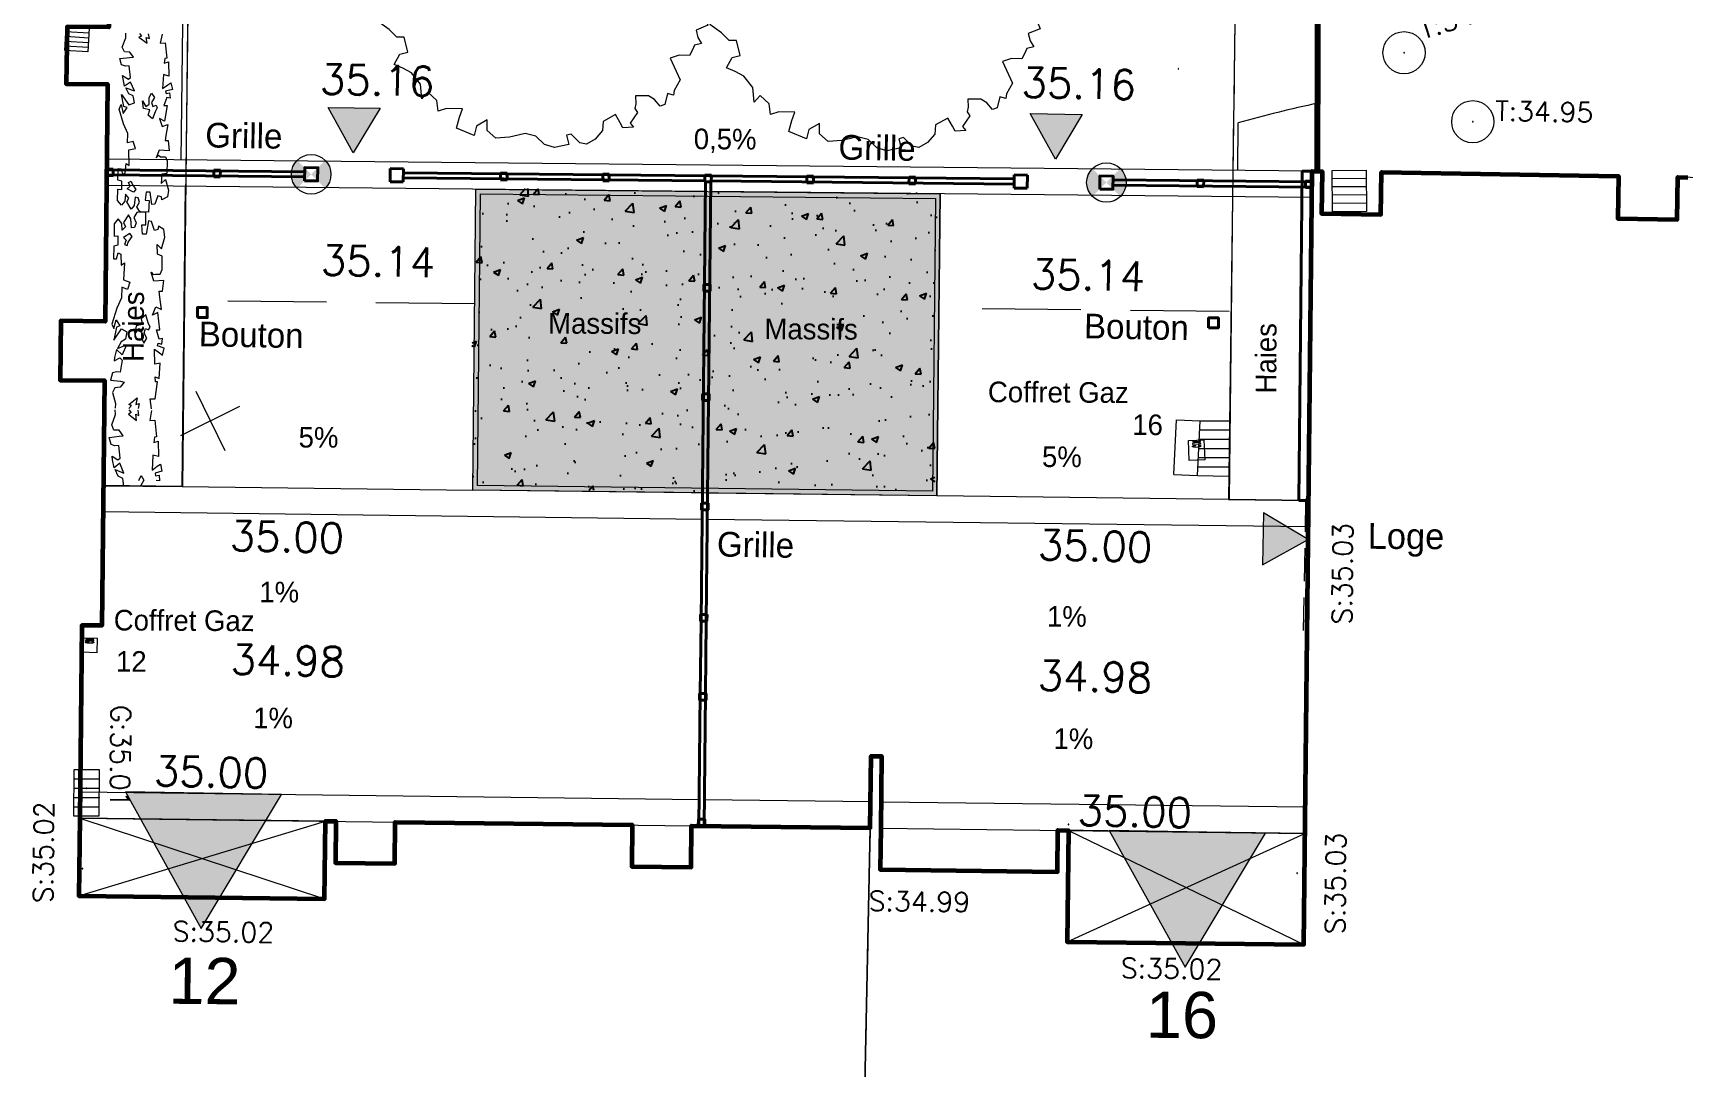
# Model space of a CAD drawing. Extents: x 996 to 1166918, y 537 to 295728.
# Drawn here: x 1112.64 to 1137.7, y 684.42 to 700.14 of the extents above; entities that cross this region are included whole.
import ezdxf

# ---------------------------------------------------------------- set-up
doc = ezdxf.new("R2010")
doc.units = 0
doc.header["$MEASUREMENT"] = 0
for name, pattern in [('55255', [0.8, 0.3, -0.1, 0.1, -0.1, 0.2]), ('CACHEx2', [0.75, 0.5, -0.25]), ('CONTINU', [0]), ('DGN2', [0.75, 0.5, -0.25]), ('DGN3', [1.25, 1, -0.25])]:
    doc.linetypes.add(name, pattern=pattern)
doc.layers.get('0').update_dxf_attribs({"linetype": 'CONTINUOUS', "lineweight": 0})
doc.layers.add('Bardages bois', color=7, linetype='CONTINUOUS', lineweight=40, true_color=0xa35200)
doc.layers.add('Clôtures', color=7, linetype='CONTINUOUS', lineweight=120, true_color=0x04c83f)
doc.layers.add('BATIMENT', color=7, linetype='CONTINU')
doc.layers.add('TEXTE', color=7, linetype='CONTINUOUS')
for name, color, linetype, lineweight in [('CF-TOPO-ALTITUDE-SEUIL', 7, 'CONTINUOUS', 0), ('CF-TOPO-ALTITUDE-VOIRIE', 7, 'CONTINUOUS', 0), ('CF-TOPO-ASS-EP', 4, 'CONTINUOUS', 0), ('CF-TOPO-ASS-EP-ALT', 4, 'CONTINUOUS', 0), ('CF-TOPO-AUTRE-RES', 12, 'CONTINUOUS', 0), ('CF-TOPO-BATI', 7, 'CONTINUOUS', 0), ('CF-TOPO-CARROYAGE', 7, 'CONTINUOUS', 0), ('CF-TOPO-GDF', 34, 'CONTINUOUS', 0), ('CF-TOPO-NATURE-MATERIAUX', 7, 'CONTINUOUS', 0), ('CF-TOPO-TAMPON', 6, 'CONTINUOUS', 0), ('CF-TOPO-TAMPON-ALT', 6, 'CONTINUOUS', 0), ('CF-TOPO-VEGETATION', 94, 'CONTINUOUS', 0), ('CF-TOPO-VOIRIE', 7, 'CONTINUOUS', 0), ('DIVERS', 7, 'CONTINU', 5), ('Elec projet', 7, 'CONTINU', 5), ('Niveaux projet', 7, 'CONTINU', 5), ('Texte projet', 7, 'CONTINU', 5)]:
    doc.layers.add(name, color=color, linetype=linetype, lineweight=lineweight)
doc.layers.add('Massifs Rosiers', color=7, linetype='CONTINUOUS', true_color=0xffe9e0)
doc.styles.add('LEROY', font='j_leroy')
doc.styles.add('SIMPLEX', font='simplex.shx')
doc.styles.get("Standard").update_dxf_attribs({"font": 'arial.ttf'})
doc.linetypes.add('LIMITE2', pattern='A,0.25,-0.1,[132,ltypeshp.shx,S=0.1,R=0,X=-0.1,Y=0],-0.1,1', length=1.45)

# ---------------------------------------------------------------- blocks, each defined once
blk = doc.blocks.new('A$C1C964902')
at = {"layer": 'DIVERS', "ltscale": 0.05}
for p, q in [((-0.592, 2.339), (-0.622, 2.634)), ((-0.622, 2.634), (-0.393, 2.469)), ((-0.393, 2.469), (-0.344, 2.572)), ((-0.344, 2.572), (-0.279, 2.484)), ((-0.279, 2.484), (-0.212, 2.546)), ((-0.212, 2.546), (-0.125, 2.497)), ((0.259, 2.487), (0.368, 2.55)), ((0.368, 2.55), (0.468, 2.456)), ((0.772, 2.378), (0.869, 2.511)), ((0.869, 2.511), (0.881, 2.34)), ((-1.278, 2.012), (-1.37, 2.445)), ((-1.37, 2.445), (-0.974, 2.392)), ((-0.974, 2.392), (-0.825, 2.155)), ((-0.627, 2.208), (-0.592, 2.339)), ((-0.125, 2.497), (-0.054, 2.362)), ((-0.054, 2.362), (0.038, 2.414)), ((0.038, 2.414), (0.166, 2.414)), ((0.166, 2.414), (0.259, 2.487)), ((0.468, 2.456), (0.468, 2.456)), ((0.468, 2.456), (0.638, 2.417)), ((0.638, 2.417), (0.663, 2.269)), ((0.663, 2.269), (0.772, 2.378)), ((0.663, 2.269), (0.663, 2.269)), ((0.881, 2.34), (0.89, 2.196)), ((0.89, 2.196), (1.071, 2.259)), ((1.071, 2.259), (1.15, 2.287)), ((1.15, 2.287), (1.247, 2.274)), ((1.247, 2.274), (1.347, 2.106)), ((-1.379, 1.771), (-1.278, 2.012)), ((-1.278, 2.012), (-1.278, 2.012)), ((-0.825, 2.155), (-0.627, 2.208)), ((1.347, 2.106), (1.269, 2.054)), ((1.269, 2.054), (1.493, 2.005)), ((1.493, 2.005), (1.504, 1.899)), ((-1.734, 1.801), (-1.713, 1.907)), ((-1.656, 1.569), (-1.734, 1.801)), ((-1.713, 1.907), (-1.48, 1.842)), ((-1.48, 1.842), (-1.379, 1.771)), ((1.504, 1.899), (1.583, 1.825)), ((1.583, 1.825), (1.733, 1.917)), ((1.733, 1.917), (1.847, 1.86)), ((1.847, 1.86), (1.87, 1.659)), ((-2.04, 1.446), (-2.047, 1.621)), ((-2.047, 1.621), (-1.841, 1.582)), ((-1.841, 1.582), (-1.656, 1.569)), ((1.87, 1.659), (1.913, 1.609)), ((1.913, 1.609), (1.974, 1.534)), ((1.974, 1.534), (2.071, 1.513)), ((2.071, 1.513), (2.019, 1.475)), ((-2.335, 1.172), (-2.236, 1.274)), ((-2.236, 1.274), (-2.133, 1.304)), ((-2.133, 1.304), (-2.04, 1.446)), ((2.019, 1.475), (1.983, 1.39)), ((1.983, 1.39), (2.123, 1.321)), ((2.123, 1.321), (2.247, 1.35)), ((2.247, 1.35), (2.365, 1.263)), ((2.365, 1.263), (2.383, 1.109)), ((-2.416, 1.125), (-2.335, 1.172)), ((-2.313, 0.948), (-2.416, 1.125)), ((2.383, 1.109), (2.159, 1.043)), ((2.159, 1.043), (2.197, 0.913)), ((-2.341, 0.712), (-2.313, 0.948)), ((2.197, 0.913), (2.198, 0.837)), ((2.198, 0.837), (2.445, 0.828)), ((2.488, 0.797), (2.405, 0.682)), ((2.445, 0.828), (2.488, 0.797)), ((-2.526, 0.579), (-2.341, 0.658)), ((-2.39, 0.482), (-2.526, 0.579)), ((-2.341, 0.658), (-2.341, 0.712)), ((2.405, 0.682), (2.74, 0.425)), ((-2.605, 0.223), (-2.346, 0.302)), ((-2.346, 0.302), (-2.39, 0.482)), ((2.564, 0.258), (2.318, 0.201)), ((2.74, 0.425), (2.564, 0.258)), ((-2.499, 0.07), (-2.605, 0.223)), ((-2.407, -0.027), (-2.499, 0.07)), ((2.318, 0.201), (2.287, 0.087)), ((2.287, 0.087), (2.406, -0.093)), ((-2.596, -0.284), (-2.493, -0.181)), ((-2.493, -0.181), (-2.407, -0.027)), ((2.406, -0.093), (2.492, -0.202)), ((2.492, -0.202), (2.626, -0.379)), ((-2.376, -0.473), (-2.596, -0.284)), ((-2.436, -0.563), (-2.376, -0.473)), ((2.626, -0.379), (2.379, -0.515)), ((-2.544, -0.679), (-2.436, -0.563)), ((-2.366, -0.808), (-2.544, -0.679)), ((2.472, -0.743), (2.292, -0.818)), ((2.379, -0.515), (2.379, -0.572)), ((2.379, -0.572), (2.422, -0.618)), ((2.422, -0.618), (2.472, -0.743)), ((-2.249, -0.924), (-2.366, -0.808)), ((-2.138, -0.924), (-2.249, -0.924)), ((-2.081, -1.151), (-2.138, -0.924)), ((2.292, -0.818), (2.292, -0.818)), ((2.292, -0.818), (2.321, -0.928)), ((2.321, -0.928), (2.375, -1.02)), ((-2.288, -1.336), (-2.203, -1.182)), ((-2.203, -1.182), (-2.081, -1.151)), ((2.037, -1.195), (1.901, -1.239)), ((1.901, -1.239), (2.05, -1.572)), ((2.191, -1.203), (2.037, -1.195)), ((2.238, -1.114), (2.191, -1.203)), ((2.271, -1.045), (2.238, -1.114)), ((2.375, -1.02), (2.271, -1.045)), ((-2.156, -1.393), (-2.288, -1.336)), ((-2.027, -1.463), (-2.156, -1.393)), ((-1.89, -1.637), (-2.027, -1.463)), ((-1.872, -1.857), (-1.89, -1.637)), ((-1.89, -1.637), (-1.89, -1.637)), ((1.962, -1.731), (1.949, -1.801)), ((2.05, -1.572), (1.962, -1.731)), ((-1.779, -1.757), (-1.872, -1.857)), ((-1.641, -1.886), (-1.779, -1.757)), ((-1.623, -2.044), (-1.641, -1.886)), ((-1.641, -1.886), (-1.641, -1.886)), ((-1.494, -2.004), (-1.623, -2.044)), ((-1.254, -2.009), (-1.494, -2.004)), ((1.378, -1.933), (1.365, -2.007)), ((1.571, -1.814), (1.373, -1.814)), ((1.373, -1.814), (1.378, -1.933)), ((1.66, -1.87), (1.571, -1.814)), ((1.747, -1.968), (1.66, -1.87)), ((1.817, -1.946), (1.747, -1.968)), ((1.857, -1.779), (1.817, -1.946)), ((1.949, -1.801), (1.857, -1.779)), ((-1.342, -2.303), (-1.3, -2.136)), ((-1.3, -2.136), (-1.254, -2.009)), ((-0.876, -2.18), (-1.038, -2.274)), ((-0.878, -2.341), (-0.876, -2.18)), ((0.884, -2.204), (0.873, -2.342)), ((1.07, -2.099), (0.884, -2.204)), ((1.141, -2.225), (1.07, -2.099)), ((1.18, -2.301), (1.141, -2.225)), ((1.406, -2.067), (1.294, -2.227)), ((1.294, -2.227), (1.343, -2.288)), ((1.365, -2.007), (1.406, -2.067)), ((-1.074, -2.417), (-1.342, -2.303)), ((-1.038, -2.274), (-1.074, -2.417)), ((-0.747, -2.457), (-0.878, -2.341)), ((-0.539, -2.441), (-0.747, -2.457)), ((-0.747, -2.457), (-0.747, -2.457)), ((-0.409, -2.409), (-0.539, -2.441)), ((-0.303, -2.387), (-0.409, -2.409)), ((-0.141, -2.426), (-0.303, -2.387)), ((-0.009, -2.553), (-0.141, -2.426)), ((0.396, -2.395), (0.325, -2.413)), ((0.325, -2.413), (0.36, -2.551)), ((0.528, -2.527), (0.396, -2.395)), ((0.76, -2.47), (0.629, -2.545)), ((0.873, -2.342), (0.76, -2.47)), ((1.343, -2.288), (1.18, -2.301)), ((0.145, -2.597), (-0.009, -2.553)), ((0.36, -2.551), (0.145, -2.597)), ((0.629, -2.545), (0.528, -2.527))]:
    blk.add_line(p, q, dxfattribs=at)
blk.add_circle((0, 0), 0.25, dxfattribs=at)
blk = doc.blocks.new('cf203avaloir-rectangle')
for p, q in [((0.4, 1), (0.4, 0)), ((0.6, 1), (0.6, 0))]:
    blk.add_line(p, q)
at = {"flags": 128}
for points in [[(0, 0), (1, 0), (1, 1), (0, 1), (0, 0)], [(0.2, 1), (0.2, 0)], [(0.8, 1), (0.8, 0)]]:
    blk.add_lwpolyline(points, dxfattribs=at)
blk.add_point((0.6, 0))
blk = doc.blocks.new('cf353coffret-gaz')
at = {"linetype": 'Continuous'}
for p, q in [((1, 0.24), (0, 0.24)), ((0, 0.24), (0, 0)), ((1, 0), (0, 0)), ((1, 0), (1, 0.24))]:
    blk.add_line(p, q, dxfattribs=at)
at = {"linetype": 'Continuous', "style": 'SIMPLEX'}
blk.add_text('GDF', height=0.125, rotation=180, dxfattribs=at).set_placement((0.375, 0.18))
blk = doc.blocks.new('cf208tampon-rond')
at = {"color": 0, "linetype": 'ByBlock', "lineweight": -2}
blk.add_circle((0, 0), 0.32, dxfattribs=at)
blk = doc.blocks.new('CROIX')
at = {"linetype": 'CONTINU'}
for p, q in [((0, 0.5), (0, -0.5)), ((-0.5, 0), (0.5, 0))]:
    blk.add_line(p, q, dxfattribs=at)
blk = doc.blocks.new('cf283grille-ventilation')
for p, q in [((0.4, 1), (0.4, 0)), ((0.6, 1), (0.6, 0))]:
    blk.add_line(p, q)
at = {"flags": 128}
for points in [[(0, 0), (1, 0), (1, 1), (0, 1), (0, 0)], [(0.2, 1), (0.2, 0)], [(0.8, 1), (0.8, 0)]]:
    blk.add_lwpolyline(points, dxfattribs=at)
blk.add_point((0.6, 0))

msp = doc.modelspace()

# ---------------------------------------------------------------- hatches: boundary and pattern name
at = {"layer": 'DIVERS', "ltscale": 0.05}
for points in [[(1117.904, 698.995), (1117.114, 699.008), (1117.497, 698.317)], [(1128.563, 698.899), (1127.773, 698.912), (1128.157, 698.221)], [(1131.992, 692.446), (1131.314, 692.853), (1131.301, 692.062)], [(1115.19, 686.541), (1116.409, 688.575), (1114.038, 688.614)], [(1130.123, 685.955), (1131.342, 687.989), (1128.972, 688.028)]]:
    msp.add_hatch(color=256, dxfattribs=at).paths.add_polyline_path(points)
at = {"layer": 'Elec projet', "ltscale": 0.05}
h = msp.add_hatch(color=256, dxfattribs=at)
h.paths.add_polyline_path([(1116.558, 697.991, 0.198912), (1116.646, 697.779), (1116.858, 697.991), (1116.646, 698.203, 0.198912)])
h.paths.add_polyline_path([(1117.07, 697.779, 0.198912), (1117.158, 697.991, 0.198912), (1117.07, 698.203), (1116.858, 697.991)])
h = msp.add_hatch(color=256, dxfattribs=at)
h.paths.add_polyline_path([(1128.629, 697.866, 0.198912), (1128.717, 697.654), (1128.929, 697.866), (1128.717, 698.078, 0.198912)])
h.paths.add_polyline_path([(1129.141, 697.654, 0.198912), (1129.229, 697.866, 0.198912), (1129.141, 698.078), (1128.929, 697.866)])
at = {"layer": 'Massifs Rosiers', "ltscale": 0.05}
h = msp.add_hatch(dxfattribs=at)
h.set_pattern_fill('AR-CONC', color=1, scale=0.15, style=0)
h.set_pattern_definition([(50, (1075.5576, 647.2045), (1.07589, -0.094128), [0.1125, -1.2375]), (355, (1075.5576, 647.2045), (-0.208127, 1.128288), [0.09, -0.99]), (100.4514, (1075.6473, 647.1967), (0.867764, 1.03416), [0.09561, -1.051713]), (46.1842, (1075.5576, 647.5045), (1.600862, -0.248279), [0.16875, -1.85625]), (96.6356, (1075.691, 647.4838), (1.401994, 1.461177), [0.143415, -1.57757]), (351.1842, (1075.5576, 647.5045), (1.401993, 1.461178), [0.135, -1.485]), (21, (1075.7076, 647.4295), (0.895361, -0.603928), [0.1125, -1.2375]), (326, (1075.7076, 647.4295), (0.364973, 1.087725), [0.09, -0.99]), (71.4514, (1075.7822, 647.3792), (1.260334, 0.483796), [0.09561, -1.051713]), (37.5, (1075.5576, 647.20453), (0.0182398, 0.4993408), [0, -0.978, 0, -1.005, 0, -0.99375]), (7.5, (1075.5576, 647.20453), (0.3946043, 0.5916176), [0, -0.573, 0, -0.9555, 0, -0.37875]), (327.5, (1075.2231, 647.20453), (0.8007337, -0.0338323), [0, -0.375, 0, -1.17, 0, -1.5525]), (317.5, (1075.0731, 647.2045), (0.874779, 0.1501575), [0, -0.4875, 0, -0.777, 0, -1.1025])])
h.paths.add_polyline_path([(1119.324, 697.783), (1119.277, 693.214), (1126.322, 693.126), (1126.369, 697.712)])
h = msp.add_hatch(dxfattribs=at)
h.set_pattern_fill('ANSI38', color=256, scale=0.2, style=0)
h.set_pattern_definition([(45, (1108.99465, 682.240702), (-0.01767767, 0.01767767), []), (135, (1108.99465, 682.240702), (-0.053033009, 0.01767767), [0.0625, -0.0375])])
h.paths.add_polyline_path([(1119.359, 697.765), (1119.313, 693.196), (1126.357, 693.108), (1126.404, 697.694)])

# ---------------------------------------------------------------- linework, layer by layer
at = {"layer": 'Bardages bois', "ltscale": 0.05}
for p, q in [((1131.903, 698.039), (1131.848, 693.041)), ((1132.053, 698.037), (1131.903, 698.039)), ((1132.053, 698.037), (1131.998, 693.039)), ((1131.998, 693.039), (1131.848, 693.041))]:
    msp.add_line(p, q, dxfattribs=at)
at = {"layer": 'BATIMENT'}
for points in [[(1113.788, 700.43), (1113.785, 700.224), (1113.155, 700.231), (1113.139, 699.366), (1113.769, 699.359), (1113.73, 695.759), (1113.06, 695.767), (1113.05, 694.867), (1113.72, 694.859), (1113.679, 691.14), (1113.379, 691.143), (1113.347, 688.218)], [(1113.347, 688.218), (1113.332, 687.038), (1117.059, 686.991), (1117.074, 688.171), (1117.234, 688.169), (1117.226, 687.539), (1118.126, 687.528), (1118.134, 688.158), (1121.733, 688.113), (1121.725, 687.483), (1122.625, 687.472), (1122.633, 688.102), (1125.343, 688.068), (1125.357, 689.158), (1125.517, 689.156), (1125.503, 688.066), (1125.495, 687.436), (1128.185, 687.403), (1128.193, 688.033), (1128.353, 688.031), (1128.332, 686.341), (1131.924, 686.296), (1132.053, 698.037), (1132.203, 698.035), (1132.193, 697.395), (1133.093, 697.38), (1133.103, 698.02), (1133.108, 698.023), (1136.703, 697.961), (1136.692, 697.321), (1137.592, 697.306), (1137.603, 697.946), (1137.753, 697.944)]]:
    msp.add_lwpolyline(points, dxfattribs=at)
at = {"layer": 'BATIMENT', "lineweight": 60}
for points in [[(1113.788, 700.43), (1113.788, 700.43), (1113.785, 700.224), (1113.155, 700.231), (1113.139, 699.366), (1113.769, 699.359), (1113.73, 695.759), (1113.06, 695.767), (1113.05, 694.867), (1113.72, 694.859), (1113.679, 691.14), (1113.379, 691.143), (1113.347, 688.218)], [(1113.347, 688.218), (1113.332, 687.038), (1117.059, 686.991), (1117.074, 688.171), (1117.234, 688.169), (1117.226, 687.539), (1118.126, 687.528), (1118.134, 688.158), (1121.733, 688.113), (1121.725, 687.483), (1122.625, 687.472), (1122.633, 688.102), (1125.343, 688.068), (1125.357, 689.158), (1125.517, 689.156), (1125.503, 688.066), (1125.495, 687.436), (1128.185, 687.403), (1128.193, 688.033), (1128.353, 688.031), (1128.332, 686.341), (1131.924, 686.296), (1132.053, 698.037), (1132.203, 698.035), (1132.193, 697.395), (1133.093, 697.38), (1133.103, 698.02), (1133.108, 698.023), (1136.703, 697.961), (1136.692, 697.321), (1137.592, 697.306), (1137.603, 697.946), (1137.753, 697.944)]]:
    msp.add_lwpolyline(points, dxfattribs=at)
at = {"layer": 'CF-TOPO-ALTITUDE-SEUIL', "lineweight": 0, "flags": 128}
for points in [[(1131.996, 692.069, 1), (1131.988, 692.065, 1), (1131.996, 692.069)], [(1113.392, 687.453, 1), (1113.383, 687.449, 1), (1113.392, 687.453)], [(1126.21, 687.435, 1), (1126.201, 687.431, 1), (1126.21, 687.435)], [(1131.827, 687.384, 1), (1131.818, 687.38, 1), (1131.827, 687.384)], [(1115.536, 687.015, 1), (1115.527, 687.01, 1), (1115.536, 687.015)], [(1129.957, 686.323, 1), (1129.949, 686.318, 1), (1129.957, 686.323)]]:
    msp.add_lwpolyline(points, format="xyb", dxfattribs=at)
at = {"layer": 'CF-TOPO-ALTITUDE-SEUIL', "lineweight": 0}
for p in [(1131.992, 692.067), (1113.387, 687.451), (1126.206, 687.433), (1131.823, 687.382), (1115.531, 687.013), (1129.953, 686.32)]:
    msp.add_point(p, dxfattribs=at)
at = {"layer": 'CF-TOPO-ALTITUDE-VOIRIE', "lineweight": 0, "flags": 128}
for points in [[(1130.025, 699.594, 1), (1130.016, 699.59, 1), (1130.025, 699.594)], [(1128.358, 688.123, 1), (1128.349, 688.118, 1), (1128.358, 688.123)]]:
    msp.add_lwpolyline(points, format="xyb", dxfattribs=at)
at = {"layer": 'CF-TOPO-ASS-EP-ALT', "lineweight": 0, "flags": 128}
msp.add_lwpolyline([(1113.453, 688.674, 1), (1113.444, 688.67, 1), (1113.453, 688.674)], format="xyb", dxfattribs=at)
at = {"layer": 'CF-TOPO-ASS-EP-ALT', "lineweight": 0}
msp.add_point((1113.449, 688.672), dxfattribs=at)
at = {"layer": 'CF-TOPO-BATI', "lineweight": 0}
for p, q in [((1129.992, 694.266), (1130.351, 694.25)), ((1129.954, 693.434), (1130.313, 693.418))]:
    msp.add_line(p, q, dxfattribs=at)
at = {"layer": 'CF-TOPO-BATI', "lineweight": 0, "flags": 128}
for points in [[(1129.954, 693.434), (1129.992, 694.266)], [(1130.313, 693.418), (1130.351, 694.25)]]:
    msp.add_lwpolyline(points, dxfattribs=at)
at = {"layer": 'CF-TOPO-NATURE-MATERIAUX', "linetype": 'DGN2', "lineweight": 0, "ltscale": 3}
for p, q in [((1119.341, 696.026), (1114.933, 696.071)), ((1130.793, 695.909), (1126.384, 695.954))]:
    msp.add_line(p, q, dxfattribs=at)
at = {"layer": 'CF-TOPO-TAMPON-ALT', "lineweight": 0, "flags": 128}
for points in [[(1133.451, 699.839, 1), (1133.443, 699.835, 1), (1133.451, 699.839)], [(1134.495, 698.792, 1), (1134.486, 698.788, 1), (1134.495, 698.792)]]:
    msp.add_lwpolyline(points, format="xyb", dxfattribs=at)
at = {"layer": 'CF-TOPO-TAMPON-ALT', "lineweight": 0}
for p in [(1133.447, 699.837), (1134.49, 698.79)]:
    msp.add_point(p, dxfattribs=at)
at = {"layer": 'CF-TOPO-VEGETATION', "lineweight": 0}
for p, q in [((1113.99, 699.922), (1114.044, 700.065)), ((1114.044, 700.065), (1114.043, 700.132)), ((1114.285, 700.091), (1114.244, 700.071)), ((1114.244, 700.071), (1114.368, 699.982)), ((1114.25, 700.128), (1114.285, 700.091)), ((1114.368, 699.982), (1114.354, 700.069)), ((1114.354, 700.069), (1114.403, 700.053)), ((1114.403, 700.053), (1114.389, 700.125)), ((1114.594, 700.121), (1114.568, 699.983)), ((1114.568, 699.983), (1114.642, 699.986)), ((1114.642, 699.986), (1114.669, 699.755)), ((1113.953, 699.749), (1114.105, 699.766)), ((1113.979, 699.651), (1113.953, 699.749)), ((1114.024, 699.85), (1113.99, 699.922)), ((1114.104, 699.848), (1114.024, 699.85)), ((1114.161, 699.77), (1114.104, 699.848)), ((1114.105, 699.766), (1114.161, 699.77)), ((1114.638, 699.75), (1114.629, 699.679)), ((1114.629, 699.679), (1114.693, 699.698)), ((1114.669, 699.755), (1114.638, 699.75)), ((1114.693, 699.698), (1114.699, 699.482)), ((1114.038, 699.634), (1113.979, 699.651)), ((1114.003, 699.44), (1113.996, 699.491)), ((1113.996, 699.491), (1114.083, 699.438)), ((1114.026, 699.327), (1114.003, 699.44)), ((1114.097, 699.638), (1114.038, 699.634)), ((1114.083, 699.438), (1114.116, 699.463)), ((1114.116, 699.463), (1114.097, 699.638)), ((1114.615, 699.505), (1114.603, 699.295)), ((1114.699, 699.482), (1114.615, 699.505)), ((1114.015, 699.019), (1113.98, 699.205)), ((1113.98, 699.205), (1114.093, 699.048)), ((1114.115, 699.392), (1114.026, 699.327)), ((1114.091, 699.213), (1114.044, 699.306)), ((1114.044, 699.306), (1114.176, 699.257)), ((1114.157, 699.181), (1114.091, 699.213)), ((1114.176, 699.257), (1114.115, 699.392)), ((1114.175, 699.078), (1114.157, 699.181)), ((1114.4, 699.155), (1114.437, 699.221)), ((1114.437, 699.221), (1114.48, 699.159)), ((1114.603, 699.295), (1114.681, 699.349)), ((1114.751, 699.281), (1114.648, 699.253)), ((1114.648, 699.253), (1114.655, 699.217)), ((1114.655, 699.217), (1114.709, 699.226)), ((1114.681, 699.349), (1114.73, 699.379)), ((1114.709, 699.226), (1114.718, 699.149)), ((1114.73, 699.379), (1114.751, 699.281)), ((1113.943, 698.98), (1113.972, 699.051)), ((1114.01, 698.758), (1113.943, 698.98)), ((1113.972, 699.051), (1114.003, 698.912)), ((1114.003, 698.912), (1114.066, 699.008)), ((1114.066, 699.008), (1114.015, 699.019)), ((1114.093, 699.048), (1114.175, 699.078)), ((1114.312, 698.988), (1114.299, 699.106)), ((1114.299, 699.106), (1114.351, 699.023)), ((1114.409, 698.97), (1114.312, 698.988)), ((1114.351, 699.023), (1114.398, 699.058)), ((1114.384, 698.889), (1114.409, 698.97)), ((1114.398, 699.058), (1114.4, 699.155)), ((1114.48, 699.159), (1114.434, 699.083)), ((1114.434, 699.083), (1114.456, 699.021)), ((1114.49, 698.938), (1114.452, 698.831)), ((1114.456, 699.021), (1114.503, 699.04)), ((1114.522, 698.999), (1114.49, 698.938)), ((1114.503, 699.04), (1114.522, 698.999)), ((1114.667, 699.155), (1114.621, 699.038)), ((1114.621, 699.038), (1114.672, 699.037)), ((1114.672, 699.037), (1114.634, 698.796)), ((1114.718, 699.149), (1114.667, 699.155)), ((1114.074, 698.613), (1114.01, 698.758)), ((1114.452, 698.831), (1114.384, 698.889)), ((1114.634, 698.796), (1114.555, 698.839)), ((1114.555, 698.839), (1114.599, 698.715)), ((1114.599, 698.715), (1114.684, 698.749)), ((1114.684, 698.749), (1114.653, 698.581)), ((1114.071, 698.469), (1114.074, 698.613)), ((1114.158, 698.488), (1114.071, 698.469)), ((1114.19, 698.385), (1114.158, 698.488)), ((1114.653, 698.581), (1114.641, 698.504)), ((1114.641, 698.504), (1114.689, 698.503)), ((1114.689, 698.503), (1114.704, 698.349)), ((1114.092, 698.361), (1114.19, 698.385)), ((1114.097, 698.125), (1114.092, 698.361)), ((1114.553, 698.357), (1114.505, 698.24)), ((1114.505, 698.24), (1114.539, 698.28)), ((1114.539, 698.28), (1114.572, 698.259)), ((1114.704, 698.349), (1114.553, 698.357)), ((1114.572, 698.259), (1114.646, 698.258)), ((1114.646, 698.258), (1114.67, 698.196)), ((1114.67, 698.196), (1114.667, 698.006)), ((1113.926, 697.903), (1113.929, 698.077)), ((1113.929, 698.077), (1113.976, 698.076)), ((1113.976, 698.076), (1113.994, 697.994)), ((1113.994, 697.994), (1114.036, 698.008)), ((1114.036, 698.008), (1114.049, 698.157)), ((1114.049, 698.157), (1114.097, 698.125)), ((1114.592, 697.992), (1114.581, 697.854)), ((1114.667, 698.006), (1114.592, 697.992)), ((1113.92, 697.595), (1113.923, 697.764)), ((1113.923, 697.764), (1113.982, 697.763)), ((1113.985, 697.886), (1113.926, 697.903)), ((1113.982, 697.763), (1113.985, 697.886)), ((1114.042, 697.69), (1114.032, 697.583)), ((1114.092, 697.628), (1114.042, 697.69)), ((1114.067, 697.772), (1114.109, 697.812)), ((1114.161, 697.719), (1114.067, 697.772)), ((1114.087, 697.869), (1114.128, 697.889)), ((1114.109, 697.812), (1114.087, 697.869)), ((1114.128, 697.889), (1114.14, 697.842)), ((1114.14, 697.842), (1114.197, 697.759)), ((1114.197, 697.759), (1114.161, 697.719)), ((1114.353, 697.72), (1114.34, 697.597)), ((1114.412, 697.719), (1114.353, 697.72)), ((1114.439, 697.534), (1114.412, 697.719)), ((1114.581, 697.854), (1114.649, 697.914)), ((1114.649, 697.914), (1114.692, 697.749)), ((1114.692, 697.749), (1114.677, 697.647)), ((1113.977, 697.522), (1113.92, 697.595)), ((1114.032, 697.583), (1113.977, 697.522)), ((1114.06, 697.572), (1114.092, 697.628)), ((1114.127, 697.463), (1114.06, 697.572)), ((1114.17, 697.518), (1114.127, 697.463)), ((1114.185, 697.646), (1114.17, 697.518)), ((1114.231, 697.635), (1114.185, 697.646)), ((1114.213, 697.497), (1114.25, 697.568)), ((1114.255, 697.424), (1114.213, 697.497)), ((1114.25, 697.568), (1114.231, 697.635)), ((1114.391, 697.417), (1114.255, 697.424)), ((1114.34, 697.597), (1114.399, 697.596)), ((1114.399, 697.596), (1114.391, 697.417)), ((1114.483, 697.538), (1114.439, 697.534)), ((1114.532, 697.665), (1114.483, 697.538)), ((1114.585, 697.649), (1114.532, 697.665)), ((1114.592, 697.602), (1114.585, 697.649)), ((1114.677, 697.647), (1114.592, 697.602)), ((1113.87, 697.239), (1113.866, 697.053)), ((1113.93, 697.317), (1113.87, 697.239)), ((1113.982, 697.243), (1113.93, 697.317)), ((1113.988, 697.141), (1113.982, 697.243)), ((1114.04, 697.196), (1113.988, 697.141)), ((1114.083, 697.376), (1114.011, 697.259)), ((1114.011, 697.259), (1114.04, 697.196)), ((1114.122, 697.313), (1114.083, 697.376)), ((1114.132, 697.177), (1114.122, 697.313)), ((1114.179, 697.182), (1114.132, 697.177)), ((1114.212, 697.413), (1114.166, 697.335)), ((1114.166, 697.335), (1114.201, 697.255)), ((1114.201, 697.255), (1114.179, 697.182)), ((1114.348, 697.416), (1114.212, 697.413)), ((1114.297, 697.084), (1114.29, 697.225)), ((1114.29, 697.225), (1114.349, 697.224)), ((1114.349, 697.224), (1114.348, 697.416)), ((1114.391, 697.285), (1114.356, 697.083)), ((1114.434, 697.273), (1114.391, 697.285)), ((1114.478, 697.137), (1114.434, 697.273)), ((1114.541, 697.203), (1114.532, 697.153)), ((1114.624, 697.151), (1114.541, 697.203)), ((1113.866, 697.053), (1113.925, 697.058)), ((1113.925, 697.058), (1113.922, 696.917)), ((1114.105, 697.093), (1114.009, 697.033)), ((1114.009, 697.033), (1114.049, 696.993)), ((1114.049, 696.993), (1114.025, 696.926)), ((1114.025, 696.926), (1114.065, 696.908)), ((1114.065, 696.908), (1114.079, 696.959)), ((1114.079, 696.959), (1114.14, 697.048)), ((1114.14, 697.048), (1114.105, 697.093)), ((1114.356, 697.083), (1114.297, 697.084)), ((1114.532, 697.153), (1114.478, 697.137)), ((1114.524, 696.78), (1114.52, 696.927)), ((1114.52, 696.927), (1114.585, 696.858)), ((1114.585, 696.858), (1114.635, 697.038)), ((1114.635, 697.038), (1114.624, 697.151)), ((1113.863, 696.901), (1113.859, 696.709)), ((1113.859, 696.709), (1113.905, 696.708)), ((1113.922, 696.917), (1113.863, 696.901)), ((1113.905, 696.708), (1113.927, 696.798)), ((1113.927, 696.798), (1113.968, 696.78)), ((1113.968, 696.78), (1113.975, 696.611)), ((1114.598, 696.751), (1114.524, 696.78)), ((1114.594, 696.548), (1114.598, 696.751)), ((1113.975, 696.611), (1114.024, 696.649)), ((1114.024, 696.649), (1114.009, 696.39)), ((1114.47, 696.37), (1114.427, 696.506)), ((1114.427, 696.506), (1114.459, 696.471)), ((1114.459, 696.471), (1114.493, 696.476)), ((1114.493, 696.476), (1114.567, 696.475)), ((1114.567, 696.475), (1114.594, 696.548)), ((1113.983, 696.278), (1113.98, 696.114)), ((1114.07, 696.242), (1113.983, 696.278)), ((1114.009, 696.39), (1114.106, 696.354)), ((1114.106, 696.354), (1114.07, 696.242)), ((1114.621, 696.378), (1114.47, 696.37)), ((1114.56, 696.125), (1114.552, 696.216)), ((1114.552, 696.216), (1114.6, 696.215)), ((1114.6, 696.215), (1114.621, 696.378)), ((1113.91, 695.958), (1113.834, 695.717)), ((1113.98, 696.114), (1113.91, 695.958)), ((1114.452, 695.851), (1114.501, 695.98)), ((1114.501, 695.98), (1114.584, 695.938)), ((1114.584, 695.938), (1114.56, 696.125)), ((1113.834, 695.717), (1113.861, 695.648)), ((1113.861, 695.648), (1113.897, 695.783)), ((1113.905, 695.67), (1113.862, 695.473)), ((1113.897, 695.783), (1113.956, 695.692)), ((1113.956, 695.692), (1113.905, 695.67)), ((1114.202, 695.692), (1114.184, 695.563)), ((1114.3, 695.713), (1114.202, 695.692)), ((1114.349, 695.859), (1114.279, 695.798)), ((1114.279, 695.798), (1114.3, 695.713)), ((1114.383, 695.734), (1114.349, 695.859)), ((1114.412, 695.671), (1114.383, 695.734)), ((1114.391, 695.632), (1114.412, 695.671)), ((1114.532, 695.894), (1114.452, 695.851)), ((1114.56, 695.629), (1114.532, 695.894)), ((1113.862, 695.473), (1113.981, 695.646)), ((1113.972, 695.449), (1113.921, 695.348)), ((1114.039, 695.487), (1113.972, 695.449)), ((1113.981, 695.646), (1114.062, 695.599)), ((1114.062, 695.599), (1114.039, 695.487)), ((1114.184, 695.563), (1114.24, 695.652)), ((1114.24, 695.652), (1114.285, 695.612)), ((1114.285, 695.612), (1114.283, 695.504)), ((1114.283, 695.504), (1114.318, 695.43)), ((1114.318, 695.43), (1114.363, 695.503)), ((1114.321, 695.577), (1114.345, 695.65)), ((1114.363, 695.503), (1114.321, 695.577)), ((1114.345, 695.65), (1114.391, 695.632)), ((1114.55, 695.488), (1114.509, 695.63)), ((1114.509, 695.63), (1114.56, 695.629)), ((1114.527, 695.387), (1114.536, 695.426)), ((1114.536, 695.426), (1114.589, 695.414)), ((1114.601, 695.498), (1114.55, 695.488)), ((1114.589, 695.414), (1114.601, 695.498)), ((1113.875, 695.208), (1113.866, 695.157)), ((1113.866, 695.157), (1113.954, 695.206)), ((1113.903, 695.332), (1113.875, 695.208)), ((1113.988, 695.251), (1113.903, 695.332)), ((1113.921, 695.348), (1114.056, 695.402)), ((1113.954, 695.206), (1113.987, 695.172)), ((1113.987, 695.172), (1113.96, 694.986)), ((1114.056, 695.402), (1113.988, 695.251)), ((1114.483, 695.111), (1114.48, 695.337)), ((1114.48, 695.337), (1114.556, 695.279)), ((1114.629, 695.351), (1114.527, 695.387)), ((1114.556, 695.279), (1114.604, 695.244)), ((1114.604, 695.244), (1114.629, 695.351)), ((1113.842, 694.977), (1113.811, 694.865)), ((1113.901, 694.993), (1113.842, 694.977)), ((1113.96, 694.986), (1113.901, 694.993)), ((1114.568, 695.126), (1114.483, 695.111)), ((1114.496, 694.84), (1114.49, 694.919)), ((1114.49, 694.919), (1114.553, 694.89)), ((1114.553, 694.89), (1114.568, 695.126)), ((1113.811, 694.865), (1113.962, 694.851)), ((1113.878, 694.751), (1113.841, 694.678)), ((1113.841, 694.678), (1113.889, 694.514)), ((1113.958, 694.761), (1113.878, 694.751)), ((1114.019, 694.838), (1113.958, 694.761)), ((1113.962, 694.851), (1114.019, 694.838)), ((1114.49, 694.581), (1114.526, 694.839)), ((1114.526, 694.839), (1114.496, 694.84)), ((1113.886, 694.345), (1113.884, 694.418)), ((1113.889, 694.514), (1113.885, 694.441)), ((1114.089, 694.498), (1114.216, 694.597)), ((1114.129, 694.481), (1114.089, 694.498)), ((1114.092, 694.414), (1114.127, 694.374)), ((1114.093, 694.436), (1114.129, 694.481)), ((1114.216, 694.597), (1114.199, 694.496)), ((1114.199, 694.496), (1114.248, 694.512)), ((1114.248, 694.512), (1114.231, 694.434)), ((1114.436, 694.429), (1114.416, 694.582)), ((1114.416, 694.582), (1114.49, 694.581)), ((1113.831, 694.188), (1113.886, 694.345)), ((1113.865, 694.108), (1113.831, 694.188)), ((1114.127, 694.374), (1114.086, 694.352)), ((1114.086, 694.352), (1114.209, 694.253)), ((1114.209, 694.253), (1114.196, 694.35)), ((1114.196, 694.35), (1114.244, 694.332)), ((1114.244, 694.332), (1114.231, 694.411)), ((1114.436, 694.407), (1114.409, 694.255)), ((1114.409, 694.255), (1114.484, 694.259)), ((1114.484, 694.259), (1114.51, 694.005)), ((1113.794, 693.997), (1113.946, 694.016)), ((1113.82, 693.889), (1113.794, 693.997)), ((1113.945, 694.106), (1113.865, 694.108)), ((1114.002, 694.021), (1113.945, 694.106)), ((1113.946, 694.016), (1114.002, 694.021)), ((1114.479, 694), (1114.469, 693.921)), ((1114.469, 693.921), (1114.534, 693.942)), ((1114.51, 694.005), (1114.479, 694)), ((1114.534, 693.942), (1114.539, 693.705)), ((1113.879, 693.871), (1113.82, 693.889)), ((1113.843, 693.657), (1113.837, 693.714)), ((1113.837, 693.714), (1113.923, 693.656)), ((1113.938, 693.875), (1113.879, 693.871)), ((1113.923, 693.656), (1113.957, 693.683)), ((1113.957, 693.683), (1113.938, 693.875)), ((1114.455, 693.729), (1114.443, 693.498)), ((1114.539, 693.705), (1114.455, 693.729)), ((1113.867, 693.533), (1113.843, 693.657)), ((1113.955, 693.604), (1113.867, 693.533)), ((1113.931, 693.407), (1113.884, 693.51)), ((1113.884, 693.51), (1114.016, 693.456)), ((1114.016, 693.456), (1113.955, 693.604)), ((1114.24, 693.344), (1114.277, 693.417)), ((1114.277, 693.417), (1114.319, 693.348)), ((1114.443, 693.498), (1114.521, 693.559)), ((1114.591, 693.484), (1114.488, 693.452)), ((1114.488, 693.452), (1114.495, 693.413)), ((1114.495, 693.413), (1114.549, 693.423)), ((1114.521, 693.559), (1114.57, 693.592)), ((1114.549, 693.423), (1114.558, 693.338)), ((1114.57, 693.592), (1114.591, 693.484)), ((1113.997, 693.372), (1113.931, 693.407)), ((1114.015, 693.259), (1113.997, 693.372)), ((1114.319, 693.348), (1114.274, 693.265)), ((1114.558, 693.338), (1114.506, 693.345))]:
    msp.add_line(p, q, dxfattribs=at)
msp.add_point((1114.255, 697.427), dxfattribs=at)
at = {"layer": 'CF-TOPO-VOIRIE', "linetype": 'DGN2', "lineweight": 0, "flags": 128}
msp.add_lwpolyline([(1131.922, 691.064), (1131.958, 693.082)], dxfattribs=at)
at = {"layer": 'Clôtures', "ltscale": 0.05}
msp.add_lwpolyline([(1132.136, 702.107), (1132.128, 698.037)], dxfattribs=at)
at = {"layer": 'DIVERS', "linetype": 'LIMITE2', "ltscale": 0.25}
for p, q in [((1114.887, 698.211), (1114.956, 704.444)), ((1130.923, 698.048), (1130.931, 698.775))]:
    msp.add_line(p, q, dxfattribs=at)
at = {"layer": 'DIVERS', "ltscale": 0.05}
for p, q in [((1132.141, 699.215), (1132.163, 701.161)), ((1130.853, 698.049), (1130.863, 698.901)), ((1132.053, 698.037), (1113.757, 698.221)), ((1113.754, 698.071), (1113.753, 697.971)), ((1122.841, 697.73), (1113.753, 697.821)), ((1114.902, 693.251), (1114.952, 697.809)), ((1119.313, 693.196), (1119.359, 697.765)), ((1132.049, 697.637), (1122.921, 697.729)), ((1126.357, 693.108), (1126.404, 697.694)), ((1132.051, 697.888), (1132.05, 697.788)), ((1130.798, 693.053), (1130.849, 697.649)), ((1130.351, 694.25), (1130.8, 694.25)), ((1130.339, 693.97), (1130.8, 693.97)), ((1130.345, 694.11), (1130.8, 694.11)), ((1130.326, 693.69), (1130.8, 693.69)), ((1130.332, 693.83), (1130.8, 693.83)), ((1130.313, 693.418), (1130.788, 693.411)), ((1130.319, 693.55), (1130.8, 693.55)), ((1113.352, 688.618), (1122.749, 688.5)), ((1122.829, 688.499), (1125.348, 688.468)), ((1125.508, 688.466), (1131.947, 688.386)), ((1113.347, 688.218), (1122.633, 688.102)), ((1122.834, 688.1), (1122.734, 688.101)), ((1125.503, 688.066), (1131.943, 687.986))]:
    msp.add_line(p, q, dxfattribs=at)
at = {"layer": 'DIVERS', "linetype": 'CACHEx2', "ltscale": 0.3}
for p, q in [((1130.884, 700.863), (1130.863, 698.901)), ((1132.128, 698.036), (1132.141, 699.143))]:
    msp.add_line(p, q, dxfattribs=at)
at = {"layer": 'DIVERS', "lineweight": 40}
for p, q in [((1113.853, 697.97), (1113.753, 697.971)), ((1113.854, 698.07), (1113.754, 698.071)), ((1116.757, 697.951), (1113.754, 697.981)), ((1116.759, 698.031), (1113.755, 698.061)), ((1113.854, 698.07), (1113.853, 697.97)), ((1115.38, 698.053), (1115.379, 697.953)), ((1115.479, 697.952), (1115.379, 697.953)), ((1115.48, 698.052), (1115.38, 698.053)), ((1115.48, 698.052), (1115.479, 697.952)), ((1118.059, 698.078), (1118.057, 697.878)), ((1118.259, 698.076), (1118.059, 698.078)), ((1118.259, 698.076), (1118.257, 697.876)), ((1122.843, 697.89), (1118.257, 697.936)), ((1127.529, 697.923), (1118.258, 698.016)), ((1119.734, 698.009), (1119.733, 697.909)), ((1119.834, 698.008), (1119.734, 698.009)), ((1119.834, 698.008), (1119.833, 697.908)), ((1121.284, 697.994), (1121.283, 697.894)), ((1121.384, 697.993), (1121.284, 697.994)), ((1121.384, 697.993), (1121.383, 697.893)), ((1122.834, 697.978), (1122.832, 697.878)), ((1122.934, 697.977), (1122.834, 697.978)), ((1122.934, 697.977), (1122.932, 697.877)), ((1124.383, 697.963), (1124.382, 697.863)), ((1124.483, 697.962), (1124.383, 697.963)), ((1124.483, 697.962), (1124.482, 697.862)), ((1125.933, 697.947), (1125.932, 697.847)), ((1126.033, 697.946), (1125.933, 697.947)), ((1126.033, 697.946), (1126.032, 697.846)), ((1127.529, 697.982), (1127.527, 697.782)), ((1127.729, 697.98), (1127.529, 697.982)), ((1127.729, 697.98), (1127.727, 697.78)), ((1118.257, 697.876), (1118.057, 697.878)), ((1119.833, 697.908), (1119.733, 697.909)), ((1121.383, 697.893), (1121.283, 697.894)), ((1122.843, 697.89), (1122.776, 691.208)), ((1122.932, 697.877), (1122.832, 697.878)), ((1122.923, 697.89), (1122.856, 691.208)), ((1127.528, 697.844), (1122.923, 697.89)), ((1124.482, 697.862), (1124.382, 697.863)), ((1126.032, 697.846), (1125.932, 697.847)), ((1127.727, 697.78), (1127.527, 697.782)), ((1132.051, 697.797), (1129.028, 697.828)), ((1132.052, 697.877), (1129.03, 697.908)), ((1130.306, 697.904), (1130.305, 697.804)), ((1130.405, 697.803), (1130.305, 697.804)), ((1130.406, 697.903), (1130.306, 697.904)), ((1130.406, 697.903), (1130.405, 697.803)), ((1131.951, 697.889), (1131.95, 697.789)), ((1132.05, 697.788), (1131.95, 697.789)), ((1132.051, 697.888), (1131.951, 697.889)), ((1122.817, 696.318), (1122.816, 696.218)), ((1122.916, 696.217), (1122.816, 696.218)), ((1122.917, 696.317), (1122.817, 696.318)), ((1122.917, 696.317), (1122.916, 696.217)), ((1122.8, 694.658), (1122.799, 694.558)), ((1122.899, 694.557), (1122.799, 694.558)), ((1122.9, 694.657), (1122.8, 694.658)), ((1122.9, 694.657), (1122.899, 694.557)), ((1122.783, 692.998), (1122.782, 692.898)), ((1122.883, 692.997), (1122.783, 692.998)), ((1122.883, 692.997), (1122.882, 692.897)), ((1122.882, 692.897), (1122.782, 692.898)), ((1122.776, 691.208), (1122.765, 690.108)), ((1122.768, 691.309), (1122.767, 691.209)), ((1122.866, 691.208), (1122.767, 691.209)), ((1122.868, 691.308), (1122.768, 691.309)), ((1122.845, 690.107), (1122.856, 691.208)), ((1122.868, 691.308), (1122.866, 691.208)), ((1122.765, 690.109), (1122.744, 688.101)), ((1122.754, 690.108), (1122.753, 690.008)), ((1122.853, 690.007), (1122.753, 690.008)), ((1122.854, 690.107), (1122.754, 690.108)), ((1122.845, 690.107), (1122.824, 688.1)), ((1122.854, 690.107), (1122.853, 690.007)), ((1122.735, 688.201), (1122.734, 688.101)), ((1122.835, 688.2), (1122.735, 688.201)), ((1122.835, 688.2), (1122.834, 688.1))]:
    msp.add_line(p, q, dxfattribs=at)
at = {"layer": 'DIVERS'}
for p, q in [((1114.902, 693.251), (1113.702, 693.266)), ((1114.902, 693.251), (1119.313, 693.196)), ((1122.795, 693.153), (1119.313, 693.196)), ((1126.357, 693.108), (1122.875, 693.152)), ((1130.798, 693.053), (1126.357, 693.108)), ((1131.991, 693.038), (1130.798, 693.053)), ((1122.79, 692.753), (1113.698, 692.866)), ((1131.994, 692.638), (1122.87, 692.752))]:
    msp.add_line(p, q, dxfattribs=at)
at = {"layer": 'DIVERS', "ltscale": 0.05}
for points in [[(1113.848, 707.309), (1113.788, 700.428), (1113.785, 700.223), (1113.155, 700.229), (1113.146, 699.364), (1113.769, 699.357), (1113.73, 695.758), (1113.06, 695.765), (1113.05, 694.865), (1113.72, 694.858), (1113.7, 693.264), (1114.902, 693.251), (1115.044, 704.443)], [(1113.709, 693.266), (1114.909, 693.251), (1115.033, 704.443)], [(1130.901, 701.826), (1130.784, 693.053), (1132.005, 693.039), (1131.942, 687.986), (1128.2, 688.033), (1128.192, 687.403), (1125.502, 687.437), (1125.523, 689.156), (1125.364, 689.158), (1125.35, 688.068), (1122.64, 688.102), (1122.632, 687.472), (1121.733, 687.483), (1121.74, 688.113), (1118.141, 688.158), (1118.133, 687.528), (1117.233, 687.539), (1117.241, 688.169), (1117.081, 688.171), (1113.354, 688.218), (1113.386, 691.143), (1113.686, 691.139), (1113.709, 693.266)], [(1130.901, 701.826), (1130.784, 693.053), (1131.998, 693.039), (1132.053, 698.037), (1132.128, 698.037), (1132.135, 701.808)], [(1130.901, 701.826), (1130.784, 693.053), (1131.998, 693.039), (1132.053, 698.037), (1132.128, 698.037), (1132.135, 701.808)], [(1132.128, 698.036), (1132.17, 701.807)], [(1113.155, 700.23), (1113.139, 699.365), (1113.769, 699.357), (1113.729, 695.759), (1113.06, 695.764), (1113.05, 694.866), (1113.72, 694.859), (1113.686, 691.139), (1113.386, 691.142), (1113.332, 687.037), (1117.059, 686.991), (1117.073, 688.17), (1117.234, 688.168), (1117.233, 687.538), (1118.126, 687.527), (1118.134, 688.157), (1121.733, 688.112), (1121.733, 687.482), (1122.625, 687.471), (1122.633, 688.101), (1125.343, 688.067), (1125.093, 676.084)], [(1125.364, 689.158), (1125.523, 689.156), (1125.502, 687.437), (1128.185, 687.403), (1128.2, 688.032), (1128.353, 688.031), (1128.332, 686.341), (1131.924, 686.296), (1131.945, 687.986), (1132.053, 698.037), (1132.203, 698.035), (1132.193, 697.395), (1133.093, 697.38), (1133.103, 698.02), (1136.703, 697.961), (1136.692, 697.321), (1137.592, 697.306), (1137.603, 697.946), (1137.753, 697.942)], [(1143.36, 697.798), (1137.603, 697.946), (1137.592, 697.306), (1136.692, 697.321), (1136.703, 697.961), (1133.108, 698.023), (1133.098, 697.38), (1132.193, 697.395), (1132.203, 698.035), (1132.128, 698.036)], [(1119.359, 697.765), (1126.404, 697.694), (1126.357, 693.108), (1119.313, 693.196), (1119.359, 697.765)], [(1125.093, 676.084), (1125.343, 688.067), (1125.364, 689.158)]]:
    msp.add_lwpolyline(points, dxfattribs=at)
for points in [[(1117.497, 698.317), (1117.114, 699.008), (1117.904, 698.995)], [(1128.157, 698.221), (1127.773, 698.912), (1128.563, 698.899)], [(1119.429, 697.694), (1126.333, 697.625), (1126.288, 693.179), (1119.383, 693.265)], [(1131.992, 692.446), (1131.314, 692.853), (1131.301, 692.062)], [(1115.19, 686.541), (1116.409, 688.575), (1114.038, 688.614)], [(1130.123, 685.955), (1131.342, 687.989), (1128.972, 688.028)]]:
    msp.add_lwpolyline(points, close=True, dxfattribs=at)
at = {"layer": 'DIVERS', "linetype": 'LIMITE2', "ltscale": 0.25}
msp.add_lwpolyline([(1132.14, 699.072, 0.012826), (1130.931, 698.775, 0.012076)], format="xyb", dxfattribs=at)
at = {"layer": 'DIVERS', "lineweight": 40}
for points in [[(1116.757, 697.893), (1116.956, 697.89), (1116.96, 698.09), (1116.76, 698.093)], [(1128.827, 697.768), (1129.027, 697.764), (1129.03, 697.964), (1128.83, 697.968)], [(1115.132, 695.817), (1115.282, 695.817), (1115.282, 695.967), (1115.132, 695.967)], [(1130.479, 695.662), (1130.629, 695.662), (1130.629, 695.812), (1130.479, 695.812)]]:
    msp.add_lwpolyline(points, close=True, dxfattribs=at)
at = {"layer": 'DIVERS'}
for points in [[(1113.332, 687.038), (1117.074, 688.171), (1113.347, 688.218), (1117.059, 686.991)], [(1128.332, 686.341), (1131.943, 687.986), (1128.353, 688.031), (1131.924, 686.296)]]:
    msp.add_lwpolyline(points, dxfattribs=at)
at = {"layer": 'DIVERS', "linetype": '55255'}
msp.add_lwpolyline([(1125.343, 688.068), (1125.093, 676.085)], dxfattribs=at)
at = {"layer": 'Elec projet', "ltscale": 0.05}
for centre in [(1116.858, 697.991), (1128.929, 697.866)]:
    msp.add_circle(centre, 0.3, dxfattribs=at)

# ---------------------------------------------------------------- block references
at = {"layer": 'CF-TOPO-ASS-EP', "lineweight": 0, "extrusion": (0, 0, -1)}
for p, xscale, yscale, zscale, rotation in [((-1113.49, 700.21), 0.3614651058434485, 0.3500000000057071, 0.3556863604992394, 273.4241645203989), ((-1113.64, 688.955), 0.7087995613010639, 0.3800000000046566, 0.5189834614844677, 270.207014476603)]:
    msp.add_blockref('cf203avaloir-rectangle', p, dxfattribs=dict(at, xscale=xscale, yscale=yscale, zscale=zscale, rotation=rotation))
at = {"layer": 'CF-TOPO-AUTRE-RES', "lineweight": 0, "extrusion": (0, 0, -1), "xscale": 0.6280670699431552, "yscale": 0.5199999999895795, "zscale": 0.5714847997719931, "rotation": 89.56350823376766}
msp.add_blockref('cf283grille-ventilation', (-1132.359, 697.422), dxfattribs=at)
at = {"layer": 'CF-TOPO-CARROYAGE', "rotation": 26.18773148999673}
msp.add_blockref('CROIX', (1115.329, 694.249), dxfattribs=at)
at = {"layer": 'CF-TOPO-GDF', "lineweight": 0, "extrusion": (0, 0, -1)}
for p, xscale, zscale, rotation in [((-1130.413, 693.96), 0.3039702052795043, 0.5513349302188948, 267.3396416527847), ((-1113.616, 690.947), 0.2189999999848047, 0.4679743582719036, 271.5130417117044)]:
    msp.add_blockref('cf353coffret-gaz', p, dxfattribs=dict(at, xscale=xscale, zscale=zscale, rotation=rotation))
at = {"layer": 'CF-TOPO-TAMPON', "lineweight": 0, "rotation": 296.1877314899967}
for p in [(1133.447, 699.837), (1134.49, 698.79)]:
    msp.add_blockref('cf208tampon-rond', p, dxfattribs=at)
at = {"layer": 'DIVERS', "ltscale": 0.05}
for p in [(1120.408, 700.996), (1125.452, 700.945)]:
    msp.add_blockref('A$C1C964902', p, dxfattribs=at)

# ---------------------------------------------------------------- texts
at = {"layer": 'CF-TOPO-ALTITUDE-SEUIL', "linetype": 'DGN3', "lineweight": 0, "style": 'SIMPLEX'}
for s, rotation, p in [('S:35.03', 89.368, (1132.652, 691.155)), ('S:35.02', 89.2869, (1112.935, 686.925)), ('S:35.03', 89.368, (1132.547, 686.453)), ('S:34.99', 359.2851, (1125.317, 686.81)), ('S:35.02', 359.2859, (1114.753, 686.348)), ('S:35.02', 359.2862, (1129.145, 685.791))]:
    msp.add_text(s, height=0.3, rotation=rotation, dxfattribs=at).set_placement(p)
at = {"layer": 'CF-TOPO-ALTITUDE-VOIRIE', "linetype": 'DGN3', "lineweight": 0, "style": 'SIMPLEX'}
for s, p in [('35.16', (1116.988, 699.214)), ('35.16', (1127.637, 699.164)), ('35.14', (1117.001, 696.466)), ('35.14', (1127.778, 696.256)), ('35.00', (1115.618, 692.282)), ('35.00', (1127.885, 692.144)), ('34.98', (1115.631, 690.405)), ('34.98', (1127.883, 690.161)), ('35.00', (1114.467, 688.712)), ('35.00', (1128.488, 688.111))]:
    msp.add_text(s, height=0.45, rotation=358.6469, dxfattribs=at).set_placement(p)
at = {"layer": 'CF-TOPO-ASS-EP-ALT', "linetype": 'DGN3', "lineweight": 0, "style": 'SIMPLEX'}
msp.add_text('G:35.01', height=0.3, rotation=269.3685, dxfattribs=at).set_placement((1113.821, 689.935))
at = {"layer": 'CF-TOPO-TAMPON-ALT', "linetype": 'DGN3', "lineweight": 0, "style": 'SIMPLEX'}
for s, rotation, p in [('T:34.94', 17.8576, (1133.732, 700.035)), ('T:34.95', 359.0143, (1134.827, 698.806))]:
    msp.add_text(s, height=0.3, rotation=rotation, dxfattribs=at).set_placement(p)
at = {"layer": 'Niveaux projet', "style": 'LEROY'}
for s, p in [('0,5%%%', (1122.665, 698.373)), ('5%%%', (1116.667, 693.844)), ('5%%%', (1127.951, 693.548)), ('1%%%', (1116.071, 691.495)), ('1%%%', (1128.026, 691.125)), ('1%%%', (1115.977, 689.583)), ('1%%%', (1128.125, 689.268))]:
    msp.add_text(s, height=0.3125, rotation=359.678, dxfattribs=at).set_placement(p)
at = {"layer": 'TEXTE'}
for s, p in [('12', (1114.69, 685.399)), ('16', (1129.528, 684.883))]:
    msp.add_text(s, height=0.7031, rotation=359.4879, dxfattribs=at).set_placement(p)
at = {"layer": 'Texte projet', "style": 'LEROY'}
for s, height, rotation, p in [('Grille', 0.375, 358.9495, (1115.248, 698.401)), ('Grille', 0.375, 358.9495, (1124.86, 698.216)), ('Haies', 0.3125, 89.678, (1114.315, 695.143)), ('Bouton', 0.375, 358.9495, (1115.15, 695.381)), ('Massifs', 0.3125, 359.678, (1120.454, 695.574)), ('Massifs', 0.3125, 359.678, (1123.738, 695.489)), ('Bouton', 0.375, 358.9495, (1128.587, 695.502)), ('Haies', 0.3125, 89.678, (1131.506, 694.663)), ('Coffret Gaz', 0.31248, 359.678, (1127.13, 694.532)), ('16', 0.3125, 359.678, (1129.321, 694.034)), ('Loge', 0.3906, 359.678, (1132.895, 692.306)), ('Grille', 0.375, 358.9495, (1123.015, 692.19)), ('Coffret Gaz', 0.31248, 359.678, (1113.861, 691.067)), ('12', 0.3125, 359.678, (1113.895, 690.441))]:
    msp.add_text(s, height=height, rotation=rotation, dxfattribs=at).set_placement(p)

doc.saveas('drawing.dxf')
